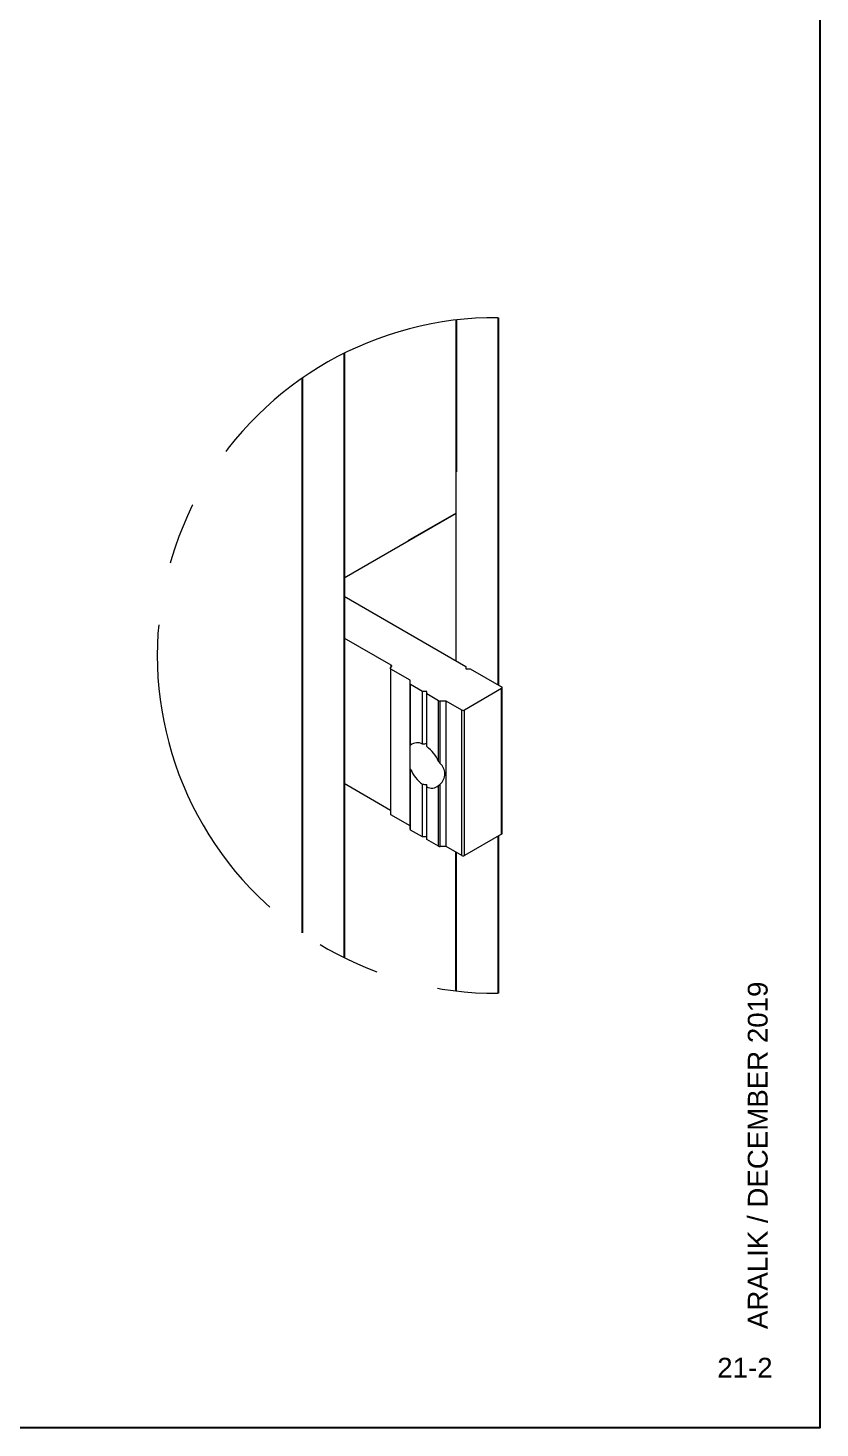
# Model space of a CAD drawing. Header units: millimetres. Extents: x 1489 to 1909, y -347 to 297.
# Drawn here: x 1829.2 to 1909.2, y 0 to 141.4 of the extents above; entities that cross this region are included whole.
import ezdxf

# ---------------------------------------------------------------- set-up
doc = ezdxf.new("R2010")
doc.units = ezdxf.units.MM
doc.linetypes.add('CENTER', pattern=[10.16, 6.35, -1.27, 1.27, -1.27])
doc.layers.add('aksesuar', color=1, linetype='Continuous')
doc.layers.add('Antet', color=7, linetype='Continuous')

# ---------------------------------------------------------------- blocks, each defined once
blk = doc.blocks.new('MN50SC.S.1')
at = {"color": 252}
blk.add_lwpolyline([(9907.25, 888.56), (9907.25, 1185.56), (10117.25, 1185.56), (10117.25, 888.56)], close=True, dxfattribs=at)

msp = doc.modelspace()

# ---------------------------------------------------------------- linework, layer by layer
at = {"color": 7, "linetype": 'Continuous', "lineweight": 15}
for p, q in [((1872.463, 96.553), (1872.463, 96.553)), ((1872.463, 77.478), (1872.463, 96.553)), ((1861.15, 85.855), (1872.463, 92.386)), ((1872.463, 92.386), (1867.585, 89.57)), ((1867.585, 89.57), (1867.585, 89.57)), ((1867.585, 89.569), (1867.585, 89.57)), ((1861.15, 84.009), (1873.453, 76.907)), ((1865.914, 77.014), (1861.15, 79.764)), ((1865.829, 76.703), (1865.829, 62.005)), ((1865.847, 76.751), (1865.954, 76.883)), ((1867.809, 75.512), (1865.887, 76.621)), ((1865.887, 61.923), (1865.887, 76.621)), ((1873.453, 76.907), (1873.453, 76.662)), ((1873.453, 76.662), (1873.878, 76.662)), ((1873.878, 76.662), (1877.06, 74.825)), ((1867.809, 75.151), (1867.809, 75.512)), ((1867.809, 68.856), (1867.809, 75.151)), ((1869.069, 74.376), (1867.867, 75.07)), ((1867.867, 68.946), (1867.867, 75.07)), ((1869.493, 74.376), (1869.069, 74.376)), ((1869.069, 69.054), (1869.069, 74.376)), ((1869.493, 74.131), (1869.493, 74.376)), ((1870.696, 73.437), (1869.493, 74.131)), ((1869.493, 68.809), (1869.493, 74.131)), ((1877.06, 74.662), (1873.312, 72.498)), ((1877.06, 59.964), (1877.06, 74.662)), ((1877.118, 60.045), (1877.118, 74.743)), ((1870.696, 67.313), (1870.696, 73.437)), ((1871.461, 73.403), (1870.837, 73.403)), ((1870.837, 67.108), (1870.837, 73.403)), ((1873.029, 72.498), (1871.461, 73.403)), ((1871.461, 58.705), (1871.461, 73.403)), ((1873.029, 57.8), (1873.029, 72.498)), ((1873.312, 57.8), (1873.312, 72.498)), ((1867.809, 66.749), (1867.809, 68.856)), ((1867.809, 60.454), (1867.809, 66.749)), ((1867.867, 60.372), (1867.867, 66.496)), ((1865.829, 62.365), (1861.15, 65.066)), ((1869.069, 59.678), (1869.069, 65)), ((1869.493, 64.755), (1869.493, 64.986)), ((1869.493, 59.433), (1869.493, 64.755)), ((1870.696, 58.739), (1870.696, 64.863)), ((1870.837, 58.705), (1870.837, 65.001)), ((1867.809, 60.814), (1865.887, 61.923)), ((1869.069, 59.678), (1867.867, 60.372)), ((1869.493, 59.678), (1869.069, 59.678)), ((1870.696, 58.739), (1869.493, 59.433)), ((1877.06, 59.964), (1873.312, 57.8)), ((1871.461, 58.705), (1870.837, 58.705)), ((1873.029, 57.8), (1871.461, 58.705))]:
    msp.add_line(p, q, dxfattribs=at)
at = {"color": 8, "linetype": 'Continuous', "lineweight": 15}
msp.add_line((1865.914, 76.834), (1865.914, 77.014), dxfattribs=at)
at = {"color": 7, "linetype": 'Continuous', "lineweight": 15, "flags": 128}
for points in [[(1865.887, 76.621), (1865.867, 76.634), (1865.851, 76.649), (1865.839, 76.665), (1865.832, 76.683), (1865.829, 76.7), (1865.83, 76.718), (1865.837, 76.735), (1865.847, 76.751)], [(1865.954, 76.883), (1865.965, 76.9), (1865.971, 76.917), (1865.973, 76.935), (1865.97, 76.952), (1865.962, 76.969), (1865.95, 76.985), (1865.934, 77), (1865.914, 77.014)]]:
    msp.add_lwpolyline(points, dxfattribs=at)
at = {"color": 0, "linetype": 'CENTER', "lineweight": 0, "ltscale": 5}
msp.add_arc((1876.401, 78.005), 34.109, 89.48797, 270.51203, dxfattribs=at)
at = {"color": 7, "linetype": 'Continuous', "lineweight": 15}
for centre, radius, start, end in [((1867.909, 75.161), 0.101, 185.70001, 245.61813), ((1877.029, 74.743), 0.0873, 290.78917, 69.21083), ((1870.831, 73.692), 0.289, 241.95925, 271.1429), ((1873.17, 72.771), 0.307, 242.60984, 297.39016), ((1868.546, 68.129), 1.062, 60.50009, 129.75278), ((1869.493, 62.972), 6.097, 89.99604, 93.98644), ((1867.132, 65.68), 3.92, 24.61922, 52.95628), ((1871.43, 68.129), 3.92, 204.61881, 232.95736), ((1869.946, 66.054), 1.38, 310.23471, 49.76529), ((1869.493, 71.082), 6.097, 266.01362, 270.00402), ((1870.016, 65.68), 1.062, 240.49975, 309.75321), ((1865.927, 62.014), 0.0988, 185.09762, 246.2344), ((1867.909, 60.464), 0.101, 185.70101, 245.6172), ((1877.018, 60.055), 0.101, 294.3815, 354.30028), ((1870.831, 58.994), 0.289, 241.95983, 271.14263), ((1873.17, 58.073), 0.307, 242.61106, 297.38894)]:
    msp.add_arc(centre, radius, start, end, dxfattribs=at)
for points, knots in [([(1867.809, 68.856), (1867.815, 68.874), (1867.828, 68.909), (1867.855, 68.934), (1867.867, 68.946)], [0, 0, 0, 0, 0.5343199, 1, 1, 1, 1]), ([(1867.867, 66.496), (1867.844, 66.556), (1867.813, 66.639), (1867.809, 66.726), (1867.809, 66.749)], [0, 0, 0, 0, 0.7335456, 1, 1, 1, 1]), ([(1870.696, 67.313), (1870.725, 67.258), (1870.765, 67.184), (1870.822, 67.123), (1870.837, 67.108)], [0, 0, 0, 0, 0.7443854, 1, 1, 1, 1]), ([(1870.837, 65.001), (1870.805, 64.97), (1870.758, 64.924), (1870.711, 64.878), (1870.696, 64.863)], [0, 0, 0, 0, 0.68042919, 1, 1, 1, 1])]:
    msp.add_open_spline(points, degree=3, knots=knots, dxfattribs=at)
at = {"layer": 'aksesuar', "color": 140}
for p, q in [((1872.463, 111.886), (1872.463, 96.553)), ((1876.706, 112.113), (1876.706, 75.029)), ((1861.15, 108.514), (1861.15, 47.495)), ((1856.907, 105.994), (1856.907, 50.015)), ((1876.706, 59.76), (1876.706, 43.897)), ((1872.463, 44.124), (1872.463, 58.127))]:
    msp.add_line(p, q, dxfattribs=at)

# ---------------------------------------------------------------- block references
at = {"layer": 'Antet', "color": 0}
msp.add_blockref('MN50SC.S.1', (-8208.053, -888.558), dxfattribs=at)

# ---------------------------------------------------------------- texts
at = {"insert": (1901.907, 9.986), "char_height": 2, "width": 44.87301, "attachment_point": 1, "rotation": 90}
msp.add_mtext('{\\fArial Unicode MS|b0|i0|c0|p34;{\\C7;ARALIK / DECEMBER 2019}}', dxfattribs=at)
at = {"insert": (1904.41, 7.09), "char_height": 2, "width": 4.43689, "attachment_point": 3}
msp.add_mtext('{\\fArial Unicode MS|b0|i0|c0|p0;{\\C7;21-2}}', dxfattribs=at)

doc.saveas('drawing.dxf')
